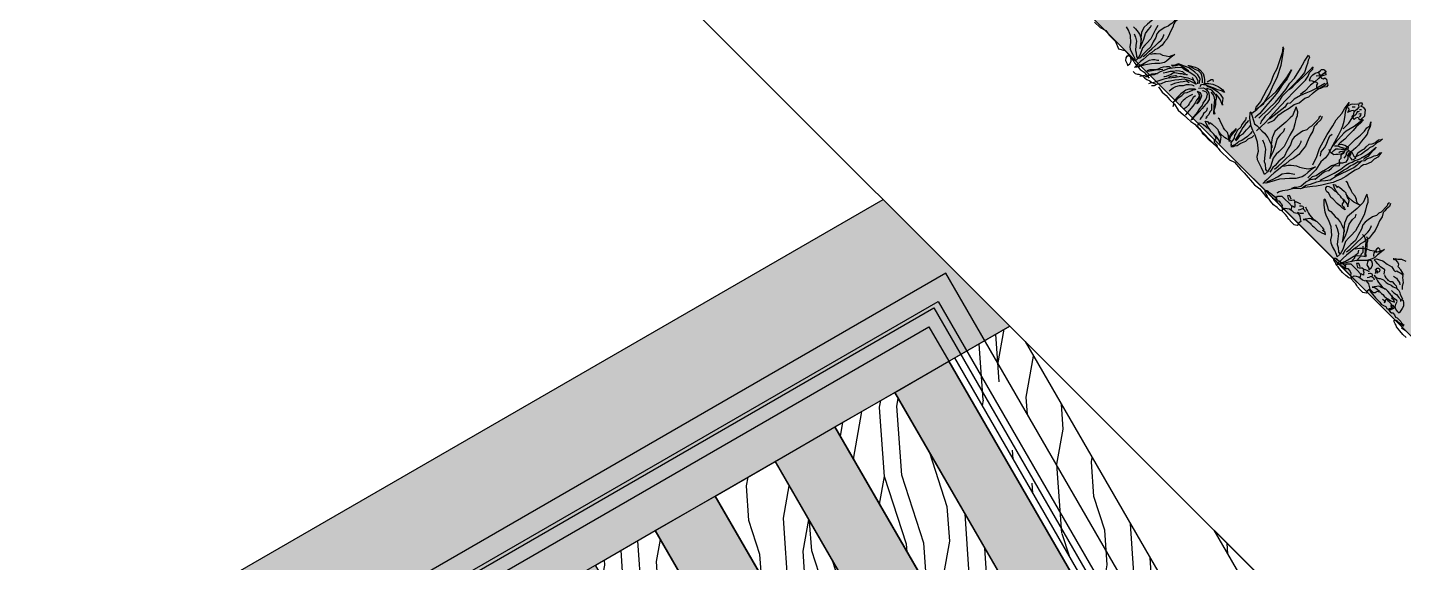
# Model space of a CAD drawing. Header units: metres. Extents: x 97 to 197, y 104 to 205.
# Drawn here: x 145.901 to 147.891, y 145.579 to 146.353 of the extents above; entities that cross this region are included whole.
import ezdxf

# ---------------------------------------------------------------- set-up
doc = ezdxf.new("R2010")
doc.units = ezdxf.units.M
doc.linetypes.add('ACAD_ISO10W100', pattern=[18, 12, -3, 0, -3])
doc.linetypes.add('Projeção', pattern=[3.96875, 2.38125, -1.5875])
doc.layers.add('00-AUX1', color=200, linetype='Continuous', plot=False)
doc.layers.add('00-AUX2', color=30, linetype='Continuous', plot=False)
for name, color, linetype in [('16-EIXOS', 253, 'ACAD_ISO10W100'), ('18-HATCH', 1, 'Continuous'), ('21-FAC_3º', 3, 'Continuous'), ('22-FAC_4º', 2, 'Continuous'), ('6-VEGETAÇÃO', 104, 'Continuous'), ('9-PROJ_INF', 8, 'Projeção')]:
    doc.layers.add(name, color=color, linetype=linetype)

# ---------------------------------------------------------------- blocks, each defined once
blk = doc.blocks.new('A$C20B154FB')
at = {"layer": '6-VEGETAÇÃO', "color": 72}
for points in [[(3566, 954), (3557, 980), (3557, 1002), (3559, 1023), (3571, 1049), (3573, 1070), (3573, 1082), (3585, 1094), (3595, 1097), (3614, 1087), (3628, 1075), (3619, 1059), (3611, 1044), (3588, 1042), (3576, 1054)], [(3607, 1101), (3607, 1072), (3607, 1042), (3607, 1015), (3607, 975), (3600, 932), (3604, 866), (3602, 844), (3600, 823)], [(3972, 1096), (3956, 1076), (3940, 1065), (3933, 1054), (3927, 1031), (3927, 1011), (3940, 1022), (3956, 1011), (3958, 998)], [(3960, 993), (3974, 1027), (3981, 1038), (3990, 1034), (4008, 1011), (4008, 993), (4030, 989), (4037, 991), (4039, 1009), (4046, 1027), (4066, 1018), (4075, 1027), (4075, 1072), (4046, 1108), (4023, 1110), (4003, 1103), (3996, 1112), (4001, 1123), (3990, 1126), (3976, 1114), (3972, 1105), (3981, 1094), (3992, 1085), (3996, 1061), (3994, 1045), (3994, 1034)], [(3236, 982), (3260, 949), (3281, 913), (3298, 875), (3322, 830), (3338, 780), (3369, 714), (3386, 654), (3419, 557), (3424, 524), (3426, 500), (3438, 481), (3447, 562), (3424, 650), (3400, 707), (3369, 792), (3326, 875), (3279, 939), (3246, 982), (3231, 985)], [(3504, 457), (3504, 560), (3504, 638), (3490, 768), (3476, 825), (3474, 880), (3452, 968), (3431, 1030), (3419, 1087), (3438, 1080), (3447, 1056), (3462, 1034), (3471, 1015), (3495, 968), (3502, 913), (3507, 837), (3507, 792), (3507, 742), (3507, 707), (3514, 681), (3523, 659), (3526, 593), (3528, 541), (3528, 500), (3531, 476), (3535, 453), (3540, 441), (3545, 429)], [(3564, 372), (3564, 470), (3559, 560), (3554, 650), (3550, 712), (3547, 807), (3545, 930), (3538, 968), (3523, 997), (3523, 1035), (3514, 1047), (3512, 1035), (3512, 978), (3514, 935), (3512, 890), (3512, 847), (3512, 807), (3509, 783)], [(3581, 1016), (3597, 1037), (3623, 1032), (3635, 1040), (3640, 1054), (3654, 1056), (3668, 1047), (3697, 1030), (3699, 1013), (3683, 992), (3676, 971), (3664, 956), (3647, 956), (3638, 968), (3633, 983), (3621, 983), (3611, 975), (3590, 964), (3569, 949)], [(3671, 1023), (3654, 951), (3638, 901), (3623, 861), (3604, 818), (3592, 761), (3592, 716), (3578, 697), (3585, 664), (3578, 605), (3573, 557), (3569, 510)], [(3581, 479), (3600, 531), (3597, 588), (3602, 633), (3614, 683), (3621, 733), (3640, 771), (3645, 828), (3659, 859), (3659, 904), (3664, 942), (3671, 977), (3683, 1023), (3680, 1037)], [(4068, 505), (4043, 574), (4010, 633), (3976, 754), (3956, 833), (3942, 886), (3936, 954), (3924, 994), (3913, 1055), (3929, 1013), (3947, 981), (3963, 961), (3992, 921), (4012, 887), (4023, 862), (4041, 811), (4066, 728), (4079, 690), (4091, 654), (4097, 615), (4095, 566), (4113, 494), (4113, 456), (4113, 431), (4115, 404)], [(3956, 1049), (3972, 1067)], [(4030, 876), (4030, 941), (4019, 992), (4017, 1035), (4008, 1060)], [(4010, 1076), (4023, 1087)], [(4012, 1052), (4021, 1067)], [(4032, 1049), (4041, 1061), (4050, 1049), (4052, 1031)], [(4088, 1042), (4077, 952), (4061, 880), (4057, 856), (4064, 793), (4064, 770), (4068, 734), (4070, 712)], [(4091, 1042), (4095, 1006), (4091, 961), (4095, 923), (4097, 871), (4097, 829), (4095, 782), (4093, 759), (4106, 779), (4133, 795), (4162, 802), (4176, 788), (4189, 790), (4210, 797), (4234, 790), (4246, 786), (4255, 788), (4266, 782), (4261, 757), (4243, 757), (4232, 757), (4221, 764), (4219, 777), (4207, 795), (4214, 757), (4219, 746), (4228, 737), (4234, 707), (4223, 683), (4212, 672), (4198, 674), (4187, 685), (4187, 703), (4178, 712), (4169, 719), (4169, 732), (4169, 746), (4169, 752), (4162, 725), (4149, 705), (4136, 692), (4127, 678), (4095, 672), (4070, 683)], [(4176, 740), (4158, 787), (4158, 823), (4158, 890), (4162, 939), (4162, 984), (4156, 1016), (4160, 1045), (4144, 1072), (4169, 1040), (4178, 1009), (4194, 984), (4198, 953), (4203, 912), (4207, 874), (4210, 843), (4205, 796), (4203, 773), (4203, 764), (4205, 753), (4210, 749)], [(4261, 797), (4248, 826), (4255, 869), (4261, 887), (4261, 907), (4261, 939), (4275, 959), (4286, 979), (4288, 1015), (4302, 1035), (4304, 1044), (4304, 1019), (4295, 990), (4295, 952), (4284, 921), (4284, 903), (4279, 871), (4275, 840), (4263, 806), (4261, 786)], [(3438, 443), (3443, 493), (3443, 562), (3447, 659), (3447, 702), (3426, 840), (3409, 909), (3436, 833), (3443, 776), (3459, 711), (3466, 662), (3471, 614), (3474, 557), (3483, 486), (3481, 446), (3481, 434)], [(4304, 779), (4315, 804), (4329, 824), (4333, 849), (4347, 874), (4356, 903), (4369, 927), (4369, 952), (4376, 963), (4378, 936), (4385, 923), (4376, 885), (4376, 851), (4358, 808), (4349, 793), (4342, 768), (4342, 746), (4333, 716), (4324, 672), (4317, 627), (4304, 580), (4290, 553), (4279, 523), (4261, 490), (4232, 443), (4210, 409), (4189, 384), (4151, 333), (4136, 301), (4100, 270), (4091, 254), (4073, 220), (4048, 187), (4037, 164), (4032, 149), (4030, 142)], [(4299, 826), (4308, 862), (4313, 887), (4315, 943), (4317, 961), (4320, 934), (4322, 887), (4324, 865), (4317, 833), (4317, 822)], [(3835, 821), (3832, 803), (3839, 788), (3839, 767), (3841, 734), (3841, 711), (3835, 691), (3835, 664), (3819, 631), (3812, 586), (3808, 552), (3810, 525), (3830, 489), (3844, 440), (3864, 386), (3859, 332), (3862, 287), (3862, 263), (3868, 240), (3871, 220)], [(3844, 824), (3857, 799), (3855, 761), (3855, 743), (3857, 723), (3875, 691), (3886, 651), (3900, 617), (3920, 566), (3924, 525), (3931, 482), (3924, 429), (3915, 395), (3913, 352), (3907, 328), (3904, 283), (3900, 240), (3898, 204), (3898, 164), (3898, 141), (3898, 119)], [(4061, 595), (4041, 624), (4037, 665), (4026, 698), (4012, 723), (3996, 761), (4001, 784)], [(4079, 734), (4097, 752), (4115, 759), (4138, 770), (4151, 782), (4162, 788), (4171, 788)], [(4102, 676), (4102, 703), (4104, 723), (4118, 737), (4136, 752), (4149, 766), (4165, 777), (4169, 784)], [(4317, 802), (4315, 750), (4311, 721), (4304, 701), (4299, 685), (4290, 656), (4279, 629), (4263, 577), (4250, 519), (4230, 488), (4207, 461), (4187, 431), (4165, 382), (4149, 353), (4142, 328), (4138, 317)], [(4140, 721), (4142, 734), (4153, 750), (4158, 759), (4165, 768)], [(4203, 721), (4201, 739), (4192, 755), (4187, 761), (4185, 773), (4185, 782)], [(4196, 461), (4221, 541), (4232, 580), (4248, 640), (4252, 690), (4259, 719), (4270, 743), (4275, 768), (4286, 788), (4293, 804), (4297, 813), (4297, 824)], [(4252, 568), (4263, 618), (4268, 649), (4275, 678), (4281, 712), (4288, 737), (4297, 766), (4297, 779), (4299, 786)], [(3649, 728), (3680, 711), (3702, 688), (3714, 659), (3735, 628), (3756, 593), (3773, 538), (3804, 443), (3806, 384), (3806, 355), (3811, 317), (3844, 253), (3856, 208), (3856, 175), (3837, 184), (3801, 196), (3761, 208), (3735, 218), (3711, 237), (3690, 270), (3633, 317), (3581, 341), (3540, 353), (3507, 367), (3457, 403), (3424, 438), (3424, 446), (3488, 412), (3512, 400), (3538, 405), (3592, 403), (3621, 405), (3664, 400), (3687, 393), (3733, 377), (3744, 365)], [(3646, 732), (3676, 659), (3676, 635), (3676, 586), (3671, 524), (3668, 474), (3690, 422), (3723, 381), (3754, 348), (3794, 294), (3775, 351), (3756, 391), (3725, 443), (3716, 491), (3716, 526), (3706, 548)], [(4084, 256), (4093, 277), (4106, 290), (4122, 319), (4127, 371), (4138, 409), (4156, 438), (4162, 440), (4165, 479), (4165, 508), (4171, 539), (4189, 564), (4189, 593), (4189, 620), (4219, 654), (4207, 669), (4203, 665), (4189, 631), (4176, 606), (4171, 573), (4158, 526), (4153, 499), (4149, 463), (4133, 434), (4133, 411), (4131, 398)], [(4708, 732), (4705, 716), (4712, 701), (4712, 682), (4714, 651), (4714, 631), (4708, 612), (4708, 587), (4693, 556), (4687, 515), (4683, 484), (4685, 459), (4703, 426), (4716, 380), (4734, 330), (4730, 281), (4732, 239), (4732, 216), (4739, 196), (4741, 177)], [(4716, 734), (4728, 711), (4726, 676), (4726, 660), (4728, 641), (4745, 612), (4755, 575), (4768, 544), (4786, 496), (4790, 459), (4797, 419), (4790, 370), (4782, 339), (4780, 299), (4774, 276), (4772, 235), (4768, 196), (4766, 162), (4766, 125), (4766, 104), (4766, 84)], [(2480, 570), (2478, 556), (2483, 544), (2483, 528), (2485, 502), (2485, 485), (2480, 469), (2480, 449), (2468, 423), (2463, 388), (2459, 362), (2461, 342), (2476, 314), (2487, 276), (2502, 235), (2499, 193), (2501, 159), (2501, 140), (2506, 122), (2507, 107)], [(2487, 571), (2497, 552), (2495, 523), (2495, 509), (2497, 494), (2511, 469), (2520, 438), (2530, 413), (2545, 373), (2549, 342), (2554, 309), (2549, 267), (2542, 242), (2540, 209), (2535, 190), (2533, 155), (2530, 122), (2528, 95), (2528, 64), (2528, 47), (2528, 29)], [(3880, 263), (3884, 301), (3884, 343), (3884, 381), (3886, 435), (3886, 476), (3886, 512), (3884, 532), (3871, 566), (3866, 572)], [(4559, 550), (4539, 544), (4523, 539), (4507, 533), (4491, 530), (4447, 528), (4431, 531), (4418, 532), (4449, 519), (4461, 517), (4470, 511), (4479, 500), (4491, 482), (4500, 470), (4483, 483), (4461, 486), (4437, 490), (4432, 485), (4414, 486), (4399, 488), (4381, 488), (4358, 490), (4341, 494), (4321, 500), (4303, 508), (4292, 512), (4306, 522), (4331, 518), (4329, 528), (4327, 530), (4346, 533), (4391, 537), (4410, 537), (4417, 531), (4424, 531)], [(4537, 646), (4565, 631), (4585, 609), (4596, 583), (4615, 554), (4635, 521), (4651, 471), (4679, 383), (4681, 328), (4681, 302), (4686, 267), (4716, 208), (4727, 166), (4727, 135), (4710, 144), (4677, 155), (4640, 166), (4615, 175), (4594, 192), (4574, 223), (4521, 267), (4473, 289), (4436, 300), (4405, 313), (4359, 346), (4328, 379), (4328, 385), (4387, 355), (4409, 344), (4433, 348), (4484, 346), (4510, 348), (4550, 344), (4572, 337), (4613, 322), (4624, 311)], [(4551, 547), (4529, 547), (4512, 555), (4505, 562), (4480, 573), (4449, 573), (4431, 579), (4407, 587), (4387, 592), (4373, 597), (4360, 603), (4346, 601)], [(4533, 649), (4561, 583), (4561, 561), (4561, 515), (4556, 458), (4554, 412), (4574, 363), (4605, 326), (4633, 295), (4670, 245), (4653, 298), (4635, 335), (4607, 383), (4598, 427), (4598, 460), (4589, 479)], [(2420, 394), (2432, 352), (2456, 279), (2458, 233), (2458, 211), (2462, 182), (2487, 133), (2496, 98), (2496, 72), (2482, 80), (2454, 89), (2423, 98), (2403, 105), (2385, 120), (2368, 145), (2325, 182), (2284, 200), (2253, 209)], [(2293, 248), (2315, 249), (2348, 246), (2367, 240), (2401, 228), (2410, 218)], [(2335, 501), (2357, 445), (2357, 427), (2357, 388), (2354, 341), (2352, 302), (2368, 262), (2394, 231), (2418, 206), (2449, 164), (2434, 207), (2420, 238), (2396, 279), (2389, 315), (2389, 343), (2381, 359)], [(3913, 332), (3933, 364), (3949, 379), (3983, 406), (4008, 415), (4039, 438), (4066, 456), (4079, 480), (4093, 509), (4086, 462), (4084, 435), (4082, 402), (4077, 377), (4052, 334), (4017, 296), (3992, 269), (3967, 236), (3949, 204), (3927, 162), (3913, 137), (3900, 126)], [(4433, 484), (4450, 474), (4451, 456), (4462, 446), (4476, 446), (4491, 445), (4502, 440), (4478, 434), (4459, 433), (4422, 429), (4372, 431), (4352, 426), (4333, 434), (4314, 438), (4299, 436), (4281, 441), (4271, 452), (4269, 469), (4280, 475), (4301, 484), (4322, 484), (4336, 484), (4355, 491), (4367, 489)], [(4749, 216), (4753, 252), (4753, 291), (4753, 326), (4755, 376), (4755, 413), (4755, 446), (4753, 465), (4741, 496), (4737, 502)], [(4780, 281), (4799, 310), (4813, 324), (4844, 349), (4867, 357), (4896, 378), (4921, 394), (4933, 417), (4946, 444), (4940, 401), (4938, 376), (4936, 345), (4931, 322), (4909, 283), (4875, 247), (4853, 223), (4830, 191), (4813, 162), (4793, 123), (4780, 100), (4768, 90)], [(56, 339), (74, 333), (89, 320), (97, 305), (117, 283), (131, 264), (146, 240), (166, 229), (162, 221), (120, 268), (87, 306), (64, 320), (44, 328), (27, 328), (23, 328)], [(226, 309), (221, 334), (203, 346), (186, 345), (184, 331), (185, 314), (204, 310), (188, 302), (188, 292), (201, 277), (209, 274), (213, 273)], [(368, 231), (347, 260), (305, 252), (273, 254), (249, 255), (234, 255), (232, 262), (238, 272), (259, 285), (284, 298), (326, 305), (367, 317), (399, 310), (412, 310), (420, 323), (430, 325), (447, 331), (468, 335), (479, 329), (489, 319), (522, 294), (535, 268), (547, 256), (556, 250)], [(460, 346), (435, 351), (403, 352), (392, 371), (370, 377), (355, 377), (342, 371), (334, 371), (329, 368), (340, 382), (357, 393), (378, 414), (413, 428)], [(477, 343), (458, 344), (447, 348)], [(2514, 140), (2518, 169), (2518, 202), (2518, 231), (2520, 273), (2520, 304), (2520, 331), (2518, 347), (2507, 373), (2504, 378)], [(2540, 193), (2556, 217), (2568, 230), (2594, 250), (2613, 257), (2637, 274), (2658, 288), (2668, 307), (2678, 330), (2673, 293), (2672, 273), (2670, 247), (2666, 228), (2647, 195), (2620, 166), (2601, 145), (2582, 119), (2568, 95), (2551, 62), (2540, 43), (2530, 34)], [(2978, 306), (2958, 336), (2944, 343), (2921, 348), (2889, 346), (2872, 342), (2853, 340), (2834, 338), (2797, 321), (2752, 299), (2735, 265), (2721, 252), (2729, 252), (2735, 261), (2747, 276), (2759, 298), (2774, 304), (2808, 313), (2829, 316), (2844, 320), (2848, 321)], [(2992, 329), (2972, 350), (2946, 368), (2931, 374), (2902, 373), (2875, 362), (2833, 351), (2818, 346), (2814, 347)], [(2818, 350), (2861, 376), (2886, 385), (2906, 387), (2943, 385), (2969, 372), (2987, 358), (3002, 344), (3002, 335), (3003, 335), (3022, 354), (3030, 363), (3056, 381), (3075, 391), (3098, 400), (3117, 403), (3143, 408), (3169, 403), (3142, 396), (3115, 378), (3091, 369), (3051, 350), (3038, 344), (3037, 342), (3062, 350), (3079, 358), (3127, 369), (3153, 369), (3190, 361), (3204, 344), (3215, 332), (3229, 320), (3203, 332), (3179, 340), (3150, 344), (3134, 346), (3124, 339), (3109, 343), (3085, 342), (3072, 338), (3056, 328), (3048, 324), (3048, 319), (3071, 313), (3086, 308), (3104, 295), (3123, 276), (3131, 244), (3132, 227), (3136, 188), (3138, 151), (3139, 118), (3139, 89), (3143, 68), (3143, 60), (3132, 139), (3123, 174), (3120, 201), (3113, 222), (3105, 259), (3098, 276), (3085, 297), (3068, 302), (3041, 291), (3036, 286)], [(2999, 297), (2995, 317), (3007, 328), (3023, 338), (3041, 339), (3049, 344)], [(3012, 361), (3021, 398), (3031, 407), (3043, 400)], [(3126, 339), (3143, 333), (3158, 320), (3166, 305), (3187, 283), (3200, 264), (3215, 240), (3236, 229), (3232, 221), (3190, 268), (3157, 306), (3134, 320), (3113, 328), (3097, 328), (3093, 328)], [(3429, 387), (3439, 370), (3441, 353), (3445, 324), (3455, 304), (3455, 267), (3464, 241), (3469, 222), (3482, 205), (3485, 186), (3488, 162), (3501, 151), (3502, 144)], [(3461, 384), (3462, 361), (3462, 358), (3465, 330), (3468, 312), (3475, 287), (3482, 264), (3487, 248), (3494, 224), (3497, 205), (3505, 199), (3505, 221), (3500, 255), (3505, 280), (3504, 301), (3501, 321), (3501, 340), (3501, 354), (3501, 364), (3501, 368)], [(3543, 344), (3545, 320), (3545, 291), (3540, 257), (3537, 235), (3527, 212), (3527, 197), (3524, 174), (3520, 164), (3512, 146), (3510, 139), (3525, 155), (3530, 166), (3540, 181), (3544, 209), (3553, 229), (3563, 255), (3563, 281), (3575, 314), (3575, 331)], [(3647, 358), (3680, 343), (3718, 322), (3747, 286), (3780, 248), (3801, 237), (3832, 210), (3851, 208)], [(3911, 150), (3931, 200), (3940, 238), (3951, 281), (3969, 310), (3987, 325), (4010, 341), (4021, 350)], [(91, 267), (127, 231), (127, 212), (136, 192), (136, 162), (147, 159), (140, 150)], [(209, 230), (202, 218), (207, 203), (220, 186), (248, 178), (258, 170), (260, 192), (254, 215), (242, 226), (227, 234), (221, 233), (204, 229), (205, 213)], [(297, 210), (295, 225), (301, 234), (311, 236), (323, 229), (325, 217), (325, 213), (320, 209), (312, 204), (298, 206), (293, 209), (299, 217), (296, 217)], [(324, 170), (347, 170), (363, 179), (370, 186), (396, 197), (426, 197), (444, 202), (468, 211), (489, 215), (503, 220), (515, 226), (529, 225)], [(373, 232), (384, 225), (397, 222), (411, 222), (422, 222), (443, 227), (454, 237), (479, 236), (499, 236), (520, 225), (543, 226), (560, 220), (571, 212), (599, 204), (610, 198), (610, 190), (623, 194), (638, 183), (656, 165), (662, 145), (667, 127), (671, 109), (671, 102), (659, 102), (632, 105), (617, 113), (602, 133), (595, 155), (588, 160), (566, 155), (543, 154), (528, 160)], [(430, 275), (458, 280), (483, 276), (500, 273), (515, 264)], [(2697, 177), (2682, 159), (2661, 133), (2646, 112), (2627, 84), (2623, 83), (2618, 82), (2619, 91), (2627, 105), (2652, 133), (2668, 158), (2676, 180), (2686, 196), (2701, 216), (2716, 231), (2737, 237)], [(2970, 298), (2959, 314), (2929, 325), (2910, 325), (2859, 314), (2823, 302), (2795, 298), (2769, 274), (2742, 242), (2720, 210), (2708, 180), (2695, 151), (2688, 125), (2680, 101), (2657, 68), (2652, 48), (2644, 40), (2639, 31), (2638, 26)], [(2724, 26), (2742, 44), (2748, 64), (2769, 94), (2782, 128), (2804, 161), (2822, 191), (2842, 216), (2868, 248), (2889, 260), (2905, 267), (2938, 278), (2958, 286), (2965, 287), (2947, 293), (2927, 293), (2913, 287), (2887, 275), (2860, 257), (2836, 242), (2811, 206), (2793, 184), (2777, 161), (2757, 132), (2732, 80), (2718, 48), (2703, 31), (2699, 19)], [(2717, 161), (2733, 187), (2748, 212), (2767, 230), (2778, 250), (2796, 265), (2816, 280), (2852, 283), (2861, 290)], [(2849, 274), (2829, 265), (2815, 250), (2793, 237), (2781, 229), (2776, 221), (2772, 199), (2763, 178), (2754, 159), (2748, 146), (2743, 144)], [(2778, 165), (2773, 177), (2778, 187), (2791, 204), (2800, 218), (2807, 221), (2811, 227)], [(2919, 255), (2895, 249), (2880, 227), (2865, 206), (2841, 169), (2833, 143), (2829, 135)], [(2852, 97), (2859, 135), (2865, 159), (2880, 185), (2902, 208), (2912, 231), (2927, 245), (2944, 260), (2958, 264), (2963, 264)], [(2902, 302), (2920, 298), (2929, 291), (2932, 290)], [(2987, 253), (2966, 231), (2951, 218), (2942, 195), (2939, 169), (2935, 147), (2935, 128), (2934, 105), (2938, 76), (2942, 56), (2955, 45), (2965, 29)], [(2949, 75), (2942, 109), (2950, 144), (2950, 172), (2962, 191), (2970, 214), (2976, 227), (2978, 240), (2989, 253), (2992, 259)], [(3000, 279), (3025, 306), (3038, 313), (3056, 314), (3059, 314)], [(3015, 255), (3034, 264), (3048, 259), (3060, 252), (3074, 225), (3081, 204), (3081, 185), (3078, 185), (3075, 214), (3053, 242), (3032, 256), (3021, 253), (3011, 253), (3029, 252), (3047, 240), (3055, 225), (3057, 200), (3066, 178), (3071, 147), (3077, 102), (3077, 82), (3079, 57), (3082, 53)], [(3027, 219), (3025, 197), (3029, 176), (3032, 158), (3037, 138), (3041, 124), (3041, 102), (3040, 83), (3030, 79)], [(3161, 267), (3196, 231), (3196, 212), (3206, 192), (3206, 162), (3217, 159), (3210, 150)], [(3484, 170), (3462, 170), (3445, 179), (3438, 186), (3413, 197), (3382, 197), (3364, 202), (3340, 211), (3320, 215), (3306, 220), (3293, 226), (3279, 225)], [(3439, 262), (3441, 241), (3437, 217), (3438, 205), (3444, 189), (3449, 179), (3459, 169), (3467, 161), (3475, 161), (3464, 172), (3458, 184), (3451, 201), (3449, 217), (3447, 239), (3444, 262), (3438, 268), (3437, 261)], [(4227, 201), (4238, 215), (4249, 220), (4260, 216), (4266, 202)], [(4267, 230), (4287, 223), (4303, 219), (4320, 213), (4335, 210), (4379, 207), (4396, 211), (4408, 212), (4378, 199), (4365, 196), (4356, 191), (4348, 179), (4335, 162), (4326, 149), (4343, 163), (4365, 166), (4389, 169), (4395, 165), (4412, 166), (4427, 167), (4445, 167), (4468, 169), (4485, 174), (4505, 179), (4523, 187), (4534, 192), (4520, 202), (4495, 197), (4497, 207), (4500, 210), (4481, 213), (4435, 216), (4416, 216), (4409, 211), (4402, 211)], [(4534, 304), (4565, 291), (4600, 271), (4626, 238), (4657, 203), (4677, 192), (4705, 168), (4723, 166)], [(4778, 113), (4797, 158), (4805, 194), (4815, 233), (4832, 260), (4848, 274), (4869, 289), (4880, 297)], [(90, 218), (103, 197), (103, 180), (103, 167), (112, 152), (113, 131), (116, 116), (117, 113)], [(193, 137), (166, 147), (161, 143), (153, 134), (173, 122), (184, 118), (194, 126), (201, 134), (210, 144), (230, 144), (237, 150), (248, 156), (270, 161)], [(231, 143), (231, 135), (245, 126), (252, 118), (258, 109), (239, 105), (238, 100), (239, 95)], [(276, 144), (287, 159), (298, 163), (309, 160), (315, 145)], [(293, 118), (302, 131), (306, 143), (309, 151), (330, 151), (336, 148), (344, 145)], [(301, 96), (320, 107), (330, 118), (340, 128), (341, 132)], [(308, 190), (324, 204), (312, 214), (307, 206), (306, 197), (315, 186)], [(316, 173), (336, 167), (352, 162), (369, 157), (384, 153), (428, 151), (445, 154), (457, 156), (427, 142), (415, 140), (406, 134), (397, 123), (384, 105), (375, 93), (392, 106), (415, 110), (438, 113), (444, 109), (462, 110), (476, 111), (494, 111), (518, 113), (534, 118), (555, 123), (572, 131), (584, 135), (569, 145), (544, 141), (547, 151), (549, 153), (530, 157), (484, 160), (465, 160), (458, 154), (452, 154)], [(443, 107), (426, 97), (425, 79), (414, 69), (399, 69), (384, 68), (373, 63), (398, 57), (417, 56), (454, 53), (503, 54), (523, 49), (542, 57), (561, 62), (577, 59), (595, 64), (605, 75), (606, 92), (596, 99), (575, 107), (553, 107), (540, 107), (521, 114), (509, 112)], [(500, 84), (520, 89), (529, 77), (531, 85), (520, 102), (522, 112)], [(501, 184), (528, 184), (552, 191), (582, 187), (593, 187), (603, 184), (612, 174)], [(602, 87), (586, 99), (591, 113), (609, 106), (615, 99), (613, 88), (604, 83), (594, 72), (591, 68), (598, 59), (614, 58), (628, 60), (636, 68), (657, 67), (674, 60), (688, 64), (707, 66), (728, 66), (740, 63), (753, 62), (767, 64)], [(2336, 213), (2361, 202), (2390, 186), (2412, 158), (2438, 129), (2454, 120), (2478, 100), (2493, 98)], [(2539, 53), (2554, 91), (2561, 121), (2570, 154), (2583, 176), (2597, 188), (2615, 200), (2623, 207)], [(2607, 12), (2622, 33), (2637, 55), (2656, 72), (2661, 93), (2678, 112), (2682, 118), (2691, 127)], [(3003, 211), (2996, 187), (2987, 154), (2987, 140), (2987, 123), (2987, 105), (2992, 86), (3002, 76), (3014, 80)], [(3160, 218), (3173, 197), (3173, 180), (3173, 167), (3181, 152), (3183, 131), (3185, 116), (3187, 113)], [(3366, 107), (3383, 97), (3384, 79), (3395, 69), (3409, 69), (3424, 68), (3435, 63), (3411, 57), (3392, 56), (3355, 53), (3305, 54), (3285, 49), (3266, 57), (3247, 62), (3232, 59), (3214, 64), (3204, 75), (3202, 92), (3212, 99), (3234, 107), (3255, 107), (3268, 107), (3287, 114), (3300, 112)], [(3492, 173), (3472, 167), (3456, 162), (3440, 157), (3424, 153), (3380, 151), (3364, 154), (3351, 156), (3381, 142), (3394, 140), (3403, 134), (3412, 123), (3424, 105), (3433, 93), (3416, 106), (3394, 110), (3370, 113), (3365, 109), (3347, 110), (3332, 111), (3314, 111), (3291, 113), (3274, 118), (3254, 123), (3236, 131), (3225, 135), (3239, 145), (3264, 141), (3262, 151), (3259, 153), (3279, 157), (3324, 160), (3343, 160), (3350, 154), (3357, 154)], [(3967, 101), (4007, 110), (4037, 111), (4069, 108), (4062, 99), (4035, 92), (4071, 99), (4076, 104), (4086, 112), (4102, 111), (4116, 111), (4129, 105), (4140, 92), (4148, 88), (4155, 80), (4158, 73), (4144, 67), (4114, 65), (4079, 61), (4042, 63), (4022, 67), (4001, 69), (3990, 76), (3977, 76), (3959, 82), (3951, 92), (3960, 101), (3971, 104), (3975, 104)], [(4056, 112), (4052, 130), (4062, 144), (4076, 156), (4094, 157), (4113, 157), (4151, 157), (4182, 157), (4193, 149), (4199, 138), (4201, 130)], [(4144, 193), (4117, 203), (4111, 200), (4104, 191), (4124, 178), (4135, 174), (4145, 183), (4152, 191), (4161, 201), (4181, 201), (4188, 206), (4199, 212), (4221, 218)], [(4156, 88), (4163, 108), (4175, 118), (4190, 129), (4211, 133), (4233, 134), (4245, 141), (4257, 150), (4273, 149), (4288, 146), (4306, 135), (4324, 125), (4322, 111), (4321, 100), (4320, 95), (4328, 97), (4328, 92), (4329, 82), (4316, 74), (4306, 67), (4276, 66), (4244, 67), (4231, 70), (4219, 74), (4199, 74), (4167, 74), (4160, 80), (4152, 86), (4160, 95)], [(4182, 200), (4182, 192), (4195, 183), (4203, 174), (4209, 165), (4190, 162), (4189, 156), (4190, 152)], [(4243, 174), (4252, 187), (4257, 200), (4260, 207), (4280, 207), (4287, 204), (4295, 202)], [(4251, 153), (4270, 164), (4280, 174), (4290, 184), (4292, 188)], [(16, 45), (56, 53), (86, 55), (118, 52), (112, 42), (84, 35), (120, 42), (125, 48), (135, 56), (151, 55), (165, 55), (178, 49), (189, 35), (197, 31), (204, 23), (207, 16), (193, 11), (163, 8), (128, 4), (91, 7), (71, 11), (50, 12), (39, 19), (26, 19), (8, 26), (0, 35), (10, 45), (20, 48), (25, 48)], [(105, 56), (101, 74), (112, 87), (125, 99), (143, 101), (162, 101), (200, 101), (231, 101), (242, 93), (248, 82), (251, 74)], [(206, 31), (212, 52), (225, 61), (240, 72), (260, 76), (282, 78), (294, 84), (306, 94), (323, 93), (338, 90), (355, 79), (373, 68), (372, 55), (370, 44), (369, 38), (377, 41), (377, 35), (379, 26), (365, 18), (355, 11), (325, 10), (293, 11), (280, 14), (268, 18), (248, 18), (216, 18), (210, 23), (202, 30), (210, 38)], [(702, 45), (741, 53), (771, 55)], [(797, 42), (770, 35), (805, 42)], [(849, 8), (814, 4), (777, 7), (756, 11), (736, 12), (725, 19), (711, 19), (694, 26), (686, 35), (695, 45), (706, 48), (710, 48)], [(2050, 50), (2112, 54), (2161, 71), (2206, 63), (2276, 63), (2334, 42), (2379, 67), (2436, 67), (2490, 58), (2502, 54), (2572, 50), (2609, 58), (2671, 54)], [(2429, 60), (2423, 48), (2427, 32), (2441, 16), (2468, 8), (2479, 0), (2481, 22), (2474, 45), (2463, 56), (2447, 64), (2442, 63), (2425, 59), (2426, 42)], [(2545, 0), (2567, 0), (2584, 9), (2591, 15), (2616, 27), (2647, 27), (2665, 32), (2689, 41), (2709, 45), (2723, 50), (2736, 56), (2750, 54)], [(2773, 58), (2823, 50), (2864, 54), (2905, 50), (2958, 54), (3012, 42), (3069, 46), (3147, 50), (3184, 58), (3209, 58), (3250, 58), (3398, 58), (3451, 58), (3472, 54), (3578, 58), (3619, 75), (3693, 71), (3734, 71), (3858, 63), (3911, 71), (3989, 63), (4006, 67)]]:
    blk.add_lwpolyline(points, dxfattribs=at)

msp = doc.modelspace()

# ---------------------------------------------------------------- hatches: boundary and pattern name
at = {"layer": '18-HATCH', "true_color": 0xadddf7, "transparency": 33554508}
h = msp.add_hatch(color=141, dxfattribs=at)
h.dxf.hatch_style = 1
h.paths.add_polyline_path([(153.9481, 139.8597), (153.5895, 139.6527), (153.1031, 140.1391), (150.599, 138.6934), (151.8747, 133.9325), (151.516, 133.7254), (149.9997, 136.3518), (146.9686, 134.6018), (147.393, 133.8668), (147.3064, 133.8168), (148.927, 131.0098), (157.1745, 135.7715), (147.1645, 153.1094), (138.917, 148.3477), (140.6668, 145.3169), (140.7534, 145.3669), (140.9369, 145.0491), (145.5371, 147.705), (144.4391, 148.8031), (144.7977, 149.0102)])
at = {"layer": '18-HATCH', "transparency": 33554636}
h = msp.add_hatch(dxfattribs=at)
h.set_pattern_fill('LEGNO1', color=253, scale=0.5, angle=-270, pattern_type=2)
h.set_pattern_definition([(30, (99.98263, 121.40414), (-0.25, 0.4330127), [0.1, -0.15, 0.05, -0.2]), (30, (100.2795, 121.58997), (-0.25, 0.4330127), [0.1, -0.4]), (30, (100.2237, 121.5866), (-0.25, 0.4330127), [0.05, -0.45]), (30, (99.9793, 121.45995), (-0.25, 0.4330127), [0.025, -0.35, 0.025, -0.1]), (30, (100.11834, 121.5691), (-0.25, 0.4330127), [0.1, -0.15, 0.025, -0.225]), (30, (100.00383, 121.5174), (-0.25, 0.4330127), [0.075, -0.425]), (30, (100.10584, 121.59075), (-0.25, 0.4330127), [0.15, -0.35]), (30, (99.9697, 121.52657), (-0.25, 0.4330127), [0.1, -0.4]), (30, (100.13664, 121.6374), (-0.25, 0.4330127), [0.25, -0.25]), (30, (99.99423, 121.58405), (-0.25, 0.4330127), [0.05, -0.15, 0.1, -0.2]), (30, (100.2911, 121.76987), (-0.25, 0.4330127), [0.1, -0.4]), (30, (100.19824, 121.7307), (-0.25, 0.4330127), [0.05, -0.45]), (30, (100.1054, 121.6915), (-0.25, 0.4330127), [0.05, -0.45]), (30, (99.88263, 121.57735), (-0.25, 0.4330127), [0.1, -0.4]), (30, (100.0929, 121.71317), (-0.25, 0.4330127), [0.1, -0.4]), (30, (100.0804, 121.7348), (-0.25, 0.4330127), [0.1, -0.1, 0.1, -0.2]), (30, (99.9813, 121.7065), (-0.25, 0.4330127), [0.05, -0.25, 0.1, -0.1]), (30, (100.06164, 121.7673), (-0.25, 0.4330127), [0.15, -0.35]), (30, (100.04914, 121.78895), (-0.25, 0.4330127), [0.1, -0.4]), (30, (99.8697, 121.6998), (-0.25, 0.4330127), [0.15, -0.2, 0.05, -0.1]), (30, (99.8572, 121.72143), (-0.25, 0.4330127), [0.25, -0.25]), (30, (100.11074, 121.88225), (-0.25, 0.4330127), [0.05, -0.45]), (30, (99.9746, 121.8181), (-0.25, 0.4330127), [0.1, -0.4]), (30, (99.88173, 121.7789), (-0.25, 0.4330127), [0.05, -0.2, 0.05, -0.2]), (30, (99.8322, 121.76473), (-0.25, 0.4330127), [0.05, -0.15, 0.1, -0.2]), (30, (99.91254, 121.82555), (-0.25, 0.4330127), [0.05, -0.25, 0.05, -0.15]), (30, (99.9929, 121.8864), (-0.25, 0.4330127), [0.15, -0.35]), (30, (99.8072, 121.80803), (-0.25, 0.4330127), [0.1, -0.4]), (30, (100.01744, 121.94386), (-0.25, 0.4330127), [0.05, -0.45]), (30, (100.0978, 122.0047), (-0.25, 0.4330127), [0.05, -0.45]), (44.03624, (100.26699, 121.61162), (0.4330127, 0.25), [0.0515, -2.0100528]), (44.03624, (100.25404, 121.73405), (0.4330127, 0.25), [0.0515, -2.0100528]), (44.03624, (100.06074, 121.96886), (0.4330127, 0.25), [0.0515, -2.0100528]), (44.03624, (100.02459, 121.73148), (0.4330127, 0.25), [0.0515, -2.0100528]), (44.03624, (100.07369, 121.84643), (0.4330127, 0.25), [0.0515, -2.0100528]), (44.03624, (100.13574, 121.83895), (0.4330127, 0.25), [0.0515, -2.0100528]), (44.03624, (99.87548, 121.78973), (0.4330127, 0.25), [0.0515, -2.0100528]), (44.03624, (100.06119, 121.86808), (0.4330127, 0.25), [0.0515, -2.0100528]), (44.03624, (100.24154, 121.7557), (0.4330127, 0.25), [0.103, -1.9585528]), (44.03624, (100.17949, 121.76317), (0.4330127, 0.25), [0.103, -1.9585528]), (44.03624, (100.16699, 121.78482), (0.4330127, 0.25), [0.103, -1.9585528]), (195.96376, (100.11834, 121.5691), (-0.4330127, -0.25), [0.0515, -0.103, 0.0515, -1.8555528]), (195.96376, (99.99423, 121.58405), (-0.4330127, -0.25), [0.0515, -2.0100528]), (195.96376, (99.88173, 121.7789), (-0.4330127, -0.25), [0.103, -1.9585528]), (224.03624, (100.27949, 121.58997), (-0.4330127, -0.25), [0.0515, -2.0100528]), (15.96376, (100.36609, 121.63997), (0.4330127, 0.25), [0.0515, -2.0100528]), (15.96376, (100.14869, 121.71652), (0.4330127, 0.25), [0.0515, -2.0100528]), (15.96376, (100.19154, 121.8423), (0.4330127, 0.25), [0.0515, -2.0100528]), (15.96376, (99.99959, 121.77478), (0.4330127, 0.25), [0.0515, -2.0100528]), (15.96376, (99.92504, 121.8039), (0.4330127, 0.25), [0.0515, -2.0100528]), (15.96376, (99.95584, 121.85055), (0.4330127, 0.25), [0.0515, -2.0100528]), (15.96376, (99.99959, 121.77478), (0.4330127, 0.25), [0.0515, -2.0100528]), (15.96376, (100.09199, 121.91473), (0.4330127, 0.25), [0.206, -1.8555528]), (15.96376, (100.00093, 121.47245), (0.4330127, 0.25), [0.206, -1.8555528]), (15.96376, (100.02548, 121.52992), (0.4330127, 0.25), [0.206, -1.8555528]), (15.96376, (100.05629, 121.57657), (0.4330127, 0.25), [0.0515, -0.103, 0.103, -1.8040528]), (15.96376, (100.03754, 121.60905), (0.4330127, 0.25), [0.103, -0.103, 0.103, -1.7525528]), (15.96376, (99.96923, 121.62735), (0.4330127, 0.25), [0.206, -1.8555528]), (15.96376, (99.90718, 121.63482), (0.4330127, 0.25), [0.206, -1.8555528]), (15.96376, (99.89468, 121.65648), (0.4330127, 0.25), [0.206, -1.8555528]), (15.96376, (100.12279, 121.96138), (0.4330127, 0.25), [0.0515, -2.0100528]), (15.96377, (100.14109, 122.02968), (0.43301265, 0.25000008), [0.103, -1.9585528]), (15.96377, (99.89379, 121.85803), (0.43301265, 0.25000008), [0.103, -1.9585528]), (15.96376, (100.06923, 121.45414), (0.4330127, 0.25), [0.206, -1.8555528]), (15.96376, (100.15404, 121.90725), (0.4330127, 0.25), [0.1545, -1.9070528]), (15.96376, (100.21609, 121.89978), (0.4330127, 0.25), [0.309, -1.7525528])])
h.paths.add_polyline_path([(144.4522, 144.8121), (144.3272, 145.0286), (141.8158, 143.5786), (141.9408, 143.3621)])
h.paths.add_polyline_path([(143.7018, 146.1119), (143.5768, 146.3284), (141.0653, 144.8784), (141.1903, 144.6619), (141.2769, 144.7119)])
h.paths.add_polyline_path([(147.3215, 145.9207), (147.1385, 146.1037), (144.6921, 144.6912), (144.8171, 144.4747), (144.9037, 144.5247)])
h.paths.add_polyline_path([(148.4199, 144.8218), (148.3287, 144.9135), (148.2372, 145.005), (145.4425, 143.3914), (145.5675, 143.1749)])
at = {"layer": '18-HATCH', "transparency": 33554687}
h = msp.add_hatch(dxfattribs=at)
h.set_pattern_fill('LEGNO1', color=253, scale=0.5, angle=154, pattern_type=2)
h.set_pattern_definition([(94, (99.98263, 121.40414), (-0.498782, -0.0348782), [0.1, -0.15, 0.05, -0.2]), (94, (99.94575, 121.7524), (-0.498782, -0.0348782), [0.1, -0.4]), (94, (99.9243, 121.7008), (-0.498782, -0.0348782), [0.05, -0.45]), (94, (99.931, 121.4256), (-0.498782, -0.0348782), [0.025, -0.35, 0.025, -0.1]), (94, (99.89386, 121.5984), (-0.498782, -0.0348782), [0.1, -0.15, 0.025, -0.225]), (94, (99.8901, 121.47286), (-0.498782, -0.0348782), [0.075, -0.425]), (94, (99.8689, 121.5967), (-0.498782, -0.0348782), [0.15, -0.35]), (94, (99.8669, 121.44617), (-0.498782, -0.0348782), [0.1, -0.4]), (94, (99.8405, 121.6448), (-0.498782, -0.0348782), [0.25, -0.25]), (94, (99.826, 121.49344), (-0.498782, -0.0348782), [0.05, -0.15, 0.1, -0.2]), (94, (99.78914, 121.8417), (-0.498782, -0.0348782), [0.1, -0.4]), (94, (99.78364, 121.7411), (-0.498782, -0.0348782), [0.05, -0.45]), (94, (99.77815, 121.64046), (-0.498782, -0.0348782), [0.05, -0.45]), (94, (99.7831, 121.3902), (-0.498782, -0.0348782), [0.1, -0.4]), (94, (99.7532, 121.6387), (-0.498782, -0.0348782), [0.1, -0.4]), (94, (99.72827, 121.63697), (-0.498782, -0.0348782), [0.1, -0.1, 0.1, -0.2]), (94, (99.7103, 121.53547), (-0.498782, -0.0348782), [0.05, -0.25, 0.1, -0.1]), (94, (99.69086, 121.63435), (-0.498782, -0.0348782), [0.15, -0.35]), (94, (99.6659, 121.6326), (-0.498782, -0.0348782), [0.1, -0.4]), (94, (99.6674, 121.4322), (-0.498782, -0.0348782), [0.15, -0.2, 0.05, -0.1]), (94, (99.64247, 121.4305), (-0.498782, -0.0348782), [0.25, -0.25]), (94, (99.60907, 121.7289), (-0.498782, -0.0348782), [0.05, -0.45]), (94, (99.60706, 121.57837), (-0.498782, -0.0348782), [0.1, -0.4]), (94, (99.60157, 121.47774), (-0.498782, -0.0348782), [0.05, -0.2, 0.05, -0.2]), (94, (99.5926, 121.427), (-0.498782, -0.0348782), [0.05, -0.15, 0.1, -0.2]), (94, (99.57314, 121.5259), (-0.498782, -0.0348782), [0.05, -0.25, 0.05, -0.15]), (94, (99.5537, 121.62476), (-0.498782, -0.0348782), [0.15, -0.35]), (94, (99.5427, 121.4235), (-0.498782, -0.0348782), [0.1, -0.4]), (94, (99.5128, 121.672), (-0.498782, -0.0348782), [0.05, -0.45]), (94, (99.49336, 121.7709), (-0.498782, -0.0348782), [0.05, -0.45]), (108.03624, (99.92081, 121.75068), (-0.03487824, 0.49878203), [0.0515, -2.0100528]), (108.03624, (99.8051, 121.7927), (-0.03487824, 0.49878203), [0.0515, -2.0100528]), (108.03624, (99.50931, 121.7219), (-0.03487824, 0.49878203), [0.0515, -2.0100528]), (108.03624, (99.70682, 121.58535), (-0.03487824, 0.49878203), [0.0515, -2.0100528]), (108.03624, (99.62503, 121.67987), (-0.03487824, 0.49878203), [0.0515, -2.0100528]), (108.03624, (99.65895, 121.73236), (-0.03487824, 0.49878203), [0.0515, -2.0100528]), (108.03624, (99.5891, 121.47687), (-0.03487824, 0.49878203), [0.0515, -2.0100528]), (108.03624, (99.60009, 121.67813), (-0.03487824, 0.49878203), [0.0515, -2.0100528]), (108.03624, (99.78016, 121.79096), (-0.03487824, 0.49878203), [0.103, -1.9585528]), (108.03624, (99.74623, 121.73847), (-0.03487824, 0.49878203), [0.103, -1.9585528]), (108.03624, (99.7213, 121.73672), (-0.03487824, 0.49878203), [0.103, -1.9585528]), (259.96376, (99.89386, 121.59842), (0.03487824, -0.49878203), [0.0515, -0.103, 0.0515, -1.8555528]), (259.96376, (99.82602, 121.49344), (0.03487824, -0.49878203), [0.0515, -2.0100528]), (259.96376, (99.60157, 121.47774), (0.03487824, -0.49878203), [0.103, -1.9585528]), (288.03624, (99.94575, 121.75242), (0.03487824, -0.49878203), [0.0515, -2.0100528]), (79.96376, (99.93877, 121.85218), (-0.03487824, 0.49878203), [0.0515, -2.0100528]), (79.96376, (99.77466, 121.69033), (-0.03487824, 0.49878203), [0.0515, -2.0100528]), (79.96376, (99.6804, 121.78399), (-0.03487824, 0.49878203), [0.0515, -2.0100528]), (79.96376, (99.65694, 121.58186), (-0.03487824, 0.49878203), [0.0515, -2.0100528]), (79.96376, (99.59808, 121.52762), (-0.03487824, 0.49878203), [0.0515, -2.0100528]), (79.96376, (99.56965, 121.57575), (-0.03487824, 0.49878203), [0.0515, -2.0100528]), (79.96376, (99.65694, 121.58186), (-0.03487824, 0.49878203), [0.0515, -2.0100528]), (79.96376, (99.57166, 121.72626), (-0.03487824, 0.49878203), [0.206, -1.8555528]), (79.96376, (99.92927, 121.45053), (-0.03487824, 0.49878203), [0.206, -1.8555528]), (79.96376, (99.88837, 121.4978), (-0.03487824, 0.49878203), [0.206, -1.8555528]), (79.96376, (99.85994, 121.54593), (-0.03487824, 0.49878203), [0.0515, -0.103, 0.103, -1.8040528]), (79.96376, (99.82253, 121.54331), (-0.03487824, 0.49878203), [0.103, -0.103, 0.103, -1.7525528]), (79.96376, (99.77614, 121.48995), (-0.03487824, 0.49878203), [0.206, -1.8555528]), (79.96376, (99.74222, 121.43745), (-0.03487824, 0.49878203), [0.206, -1.8555528]), (79.96376, (99.71728, 121.43571), (-0.03487824, 0.49878203), [0.206, -1.8555528]), (79.96376, (99.54323, 121.7744), (-0.03487824, 0.49878203), [0.0515, -2.0100528]), (79.96377, (99.48987, 121.82079), (-0.03487833, 0.49878202), [0.103, -1.9585528]), (79.96377, (99.53573, 121.52326), (-0.03487833, 0.49878202), [0.103, -1.9585528]), (79.96376, (99.97566, 121.5039), (-0.03487825, 0.49878202), [0.206, -1.8555528]), (79.96376, (99.60558, 121.77875), (-0.03487825, 0.49878202), [0.1545, -1.9070528]), (79.96376, (99.6395, 121.83125), (-0.03487825, 0.49878202), [0.309, -1.7525528])])
h.paths.add_polyline_path([(148.1268, 144.9422), (147.8901, 145.352), (147.6169, 145.6252), (148.0402, 144.8922)])
h.paths.add_polyline_path([(148.2372, 145.005), (148.1633, 145.0788), (148.2134, 144.9922)])
h.paths.add_polyline_path([(145.5287, 143.4422), (144.9037, 144.5247), (144.8171, 144.4747), (145.4421, 143.3922)])
h.paths.add_polyline_path([(145.7019, 143.5422), (145.0769, 144.6247), (144.9903, 144.5747), (145.6153, 143.4922)])
h.paths.add_polyline_path([(145.8751, 143.6422), (145.2501, 144.7247), (145.1635, 144.6747), (145.7885, 143.5922)])
h.paths.add_polyline_path([(146.0483, 143.7422), (145.4233, 144.8247), (145.3367, 144.7747), (145.9617, 143.6922)])
h.paths.add_polyline_path([(146.2215, 143.8422), (145.5965, 144.9247), (145.5099, 144.8747), (146.1349, 143.7922)])
h.paths.add_polyline_path([(146.3947, 143.9422), (145.7697, 145.0247), (145.6831, 144.9747), (146.3081, 143.8922)])
h.paths.add_polyline_path([(146.5679, 144.0422), (145.9429, 145.1247), (145.8563, 145.0747), (146.4813, 143.9922)])
h.paths.add_polyline_path([(146.7411, 144.1422), (146.1161, 145.2247), (146.0295, 145.1747), (146.6545, 144.0922)])
h.paths.add_polyline_path([(146.9143, 144.2422), (146.2893, 145.3247), (146.2027, 145.2747), (146.8277, 144.1922)])
h.paths.add_polyline_path([(147.0875, 144.3422), (146.4625, 145.4247), (146.3759, 145.3747), (147.0009, 144.2922)])
h.paths.add_polyline_path([(147.2607, 144.4422), (146.6357, 145.5247), (146.5491, 145.4747), (147.1741, 144.3922)])
h.paths.add_polyline_path([(147.4339, 144.5422), (146.8089, 145.6247), (146.7223, 145.5747), (147.3473, 144.4922)])
h.paths.add_polyline_path([(147.6071, 144.6422), (146.9821, 145.7247), (146.8955, 145.6747), (147.5205, 144.5922)])
h.paths.add_polyline_path([(147.7803, 144.7422), (147.1553, 145.8247), (147.0687, 145.7747), (147.6937, 144.6922)])
h.paths.add_polyline_path([(147.9535, 144.8422), (147.3437, 145.8984), (147.3215, 145.9207), (147.2419, 145.8747), (147.8669, 144.7922)])
at = {"layer": '18-HATCH', "true_color": 0xc7c8ca, "transparency": 33554636}
h = msp.add_hatch(color=9, dxfattribs=at)
h.dxf.hatch_style = 1
h.paths.add_polyline_path([(147.6937, 144.6922), (147.495, 145.0365), (147.4084, 144.9865), (147.6071, 144.6422)])
h.paths.add_polyline_path([(147.8583, 144.7872), (147.6596, 145.1315), (147.5816, 145.0865), (147.7803, 144.7422)])
h.paths.add_polyline_path([(147.4221, 145.5428), (147.2333, 145.8698), (147.1553, 145.8247), (147.3441, 145.4978)])
h.paths.add_polyline_path([(147.6496, 145.1488), (147.4321, 145.5255), (147.3541, 145.4805), (147.5716, 145.1038)])
h.paths.add_polyline_path([(147.2575, 145.4478), (147.0687, 145.7747), (146.9821, 145.7247), (147.1709, 145.3978)])
h.paths.add_polyline_path([(147.485, 145.0538), (147.2675, 145.4305), (147.1809, 145.3805), (147.3984, 145.0038)])
h.paths.add_polyline_path([(146.8277, 144.1922), (146.629, 144.5365), (146.5424, 144.4865), (146.7411, 144.1422)])
h.paths.add_polyline_path([(147.0009, 144.2922), (146.8022, 144.6365), (146.7156, 144.5865), (146.9143, 144.2422)])
h.paths.add_polyline_path([(147.1454, 144.3756), (146.9466, 144.7199), (146.8888, 144.6865), (147.0875, 144.3422)])
h.paths.add_polyline_path([(146.9366, 144.7372), (146.7191, 145.1139), (146.6613, 145.0805), (146.8788, 144.7038)])
h.paths.add_polyline_path([(146.7091, 145.1312), (146.5204, 145.4581), (146.4625, 145.4247), (146.6513, 145.0978)])
h.paths.add_polyline_path([(146.7379, 145.1478), (146.5491, 145.4747), (146.5204, 145.4581), (146.7091, 145.1312)])
h.paths.add_polyline_path([(146.9654, 144.7538), (146.7479, 145.1305), (146.7191, 145.1139), (146.9366, 144.7372)])
h.paths.add_polyline_path([(147.1741, 144.3922), (146.9754, 144.7365), (146.9466, 144.7199), (147.1454, 144.3756)])
h.paths.add_polyline_path([(147.3473, 144.4922), (147.1486, 144.8365), (147.062, 144.7865), (147.2607, 144.4422)])
h.paths.add_polyline_path([(147.1386, 144.8538), (146.9211, 145.2305), (146.8345, 145.1805), (147.052, 144.8038)])
h.paths.add_polyline_path([(146.9111, 145.2478), (146.7223, 145.5747), (146.6357, 145.5247), (146.8245, 145.1978)])
h.paths.add_polyline_path([(147.0843, 145.3478), (146.8955, 145.6747), (146.8089, 145.6247), (146.9977, 145.2978)])
h.paths.add_polyline_path([(147.3118, 144.9538), (147.0943, 145.3305), (147.0077, 145.2805), (147.2252, 144.9038)])
h.paths.add_polyline_path([(147.5205, 144.5922), (147.3218, 144.9365), (147.2352, 144.8865), (147.4339, 144.5422)])
h.paths.add_polyline_path([(146.3915, 144.9478), (146.2027, 145.2747), (146.1161, 145.2247), (146.3049, 144.8978)])
h.paths.add_polyline_path([(146.619, 144.5538), (146.4015, 144.9305), (146.3149, 144.8805), (146.5324, 144.5038)])
h.paths.add_polyline_path([(146.5647, 145.0478), (146.3759, 145.3747), (146.2893, 145.3247), (146.4781, 144.9978)])
h.paths.add_polyline_path([(146.7922, 144.6538), (146.5747, 145.0305), (146.4881, 144.9805), (146.7056, 144.6038)])
h.paths.add_polyline_path([(143.2846, 145.4346), (143.0956, 145.7619), (143.009, 145.7119), (143.198, 145.3846)])
h.paths.add_polyline_path([(143.5121, 145.0405), (143.2946, 145.4173), (143.208, 145.3673), (143.4255, 144.9905)])
h.paths.add_polyline_path([(143.721, 144.6786), (143.5221, 145.0232), (143.4355, 144.9732), (143.6344, 144.6286)])
h.paths.add_polyline_path([(143.5478, 144.5786), (143.3489, 144.9232), (143.2622, 144.8732), (143.4612, 144.5286)])
h.paths.add_polyline_path([(143.3389, 144.9405), (143.1214, 145.3173), (143.0347, 145.2673), (143.2522, 144.8905)])
h.paths.add_polyline_path([(143.1114, 145.3346), (142.9224, 145.6619), (142.8358, 145.6119), (143.0247, 145.2846)])
h.paths.add_polyline_path([(142.9381, 145.2346), (142.7492, 145.5619), (142.6626, 145.5119), (142.8515, 145.1846)])
h.paths.add_polyline_path([(143.1656, 144.8405), (142.9481, 145.2173), (142.8615, 145.1673), (143.079, 144.7905)])
h.paths.add_polyline_path([(143.3746, 144.4786), (143.1756, 144.8232), (143.089, 144.7732), (143.288, 144.4286)])
h.paths.add_polyline_path([(142.7649, 145.1346), (142.576, 145.4619), (142.4894, 145.4119), (142.6783, 145.0846)])
h.paths.add_polyline_path([(142.9924, 144.7405), (142.7749, 145.1173), (142.6883, 145.0673), (142.9058, 144.6905)])
h.paths.add_polyline_path([(143.2014, 144.3786), (143.0024, 144.7232), (142.9158, 144.6732), (143.1148, 144.3286)])
h.paths.add_polyline_path([(143.0282, 144.2786), (142.8292, 144.6232), (142.7426, 144.5732), (142.9416, 144.2286)])
h.paths.add_polyline_path([(142.8192, 144.6405), (142.6017, 145.0173), (142.5151, 144.9673), (142.7326, 144.5905)])
h.paths.add_polyline_path([(142.5917, 145.0346), (142.4028, 145.3619), (142.3162, 145.3119), (142.5051, 144.9846)])
h.paths.add_polyline_path([(142.4185, 144.9346), (142.2296, 145.2619), (142.143, 145.2119), (142.3319, 144.8846)])
h.paths.add_polyline_path([(142.646, 144.5405), (142.4285, 144.9173), (142.3419, 144.8673), (142.5594, 144.4905)])
h.paths.add_polyline_path([(142.855, 144.1786), (142.656, 144.5232), (142.5694, 144.4732), (142.7684, 144.1286)])
h.paths.add_polyline_path([(142.6818, 144.0786), (142.4828, 144.4232), (142.3962, 144.3732), (142.5952, 144.0286)])
h.paths.add_polyline_path([(142.4728, 144.4405), (142.2553, 144.8173), (142.1687, 144.7673), (142.3862, 144.3905)])
h.paths.add_polyline_path([(142.2453, 144.8346), (142.0564, 145.1619), (141.9698, 145.1119), (142.1587, 144.7846)])
h.paths.add_polyline_path([(142.0721, 144.7346), (141.8832, 145.0619), (141.7966, 145.0119), (141.9855, 144.6846)])
h.paths.add_polyline_path([(142.2996, 144.3405), (142.0821, 144.7173), (141.9955, 144.6673), (142.213, 144.2905)])
h.paths.add_polyline_path([(142.5086, 143.9786), (142.3096, 144.3232), (142.223, 144.2732), (142.422, 143.9286)])
h.paths.add_polyline_path([(142.3354, 143.8786), (142.1364, 144.2232), (142.0498, 144.1732), (142.2488, 143.8286)])
h.paths.add_polyline_path([(142.1264, 144.2405), (141.9089, 144.6173), (141.8223, 144.5673), (142.0398, 144.1905)])
h.paths.add_polyline_path([(141.8989, 144.6346), (141.7099, 144.9619), (141.6233, 144.9119), (141.8123, 144.5846)])
h.paths.add_polyline_path([(141.7257, 144.5346), (141.5367, 144.8619), (141.4501, 144.8119), (141.6391, 144.4846)])
h.paths.add_polyline_path([(141.9532, 144.1405), (141.7357, 144.5173), (141.6491, 144.4673), (141.8666, 144.0905)])
h.paths.add_polyline_path([(142.1622, 143.7786), (141.9632, 144.1232), (141.8766, 144.0732), (142.0756, 143.7286)])
h.paths.add_polyline_path([(141.989, 143.6786), (141.79, 144.0232), (141.7034, 143.9732), (141.9024, 143.6286)])
h.paths.add_polyline_path([(141.78, 144.0405), (141.5625, 144.4173), (141.4759, 144.3673), (141.6934, 143.9905)])
h.paths.add_polyline_path([(141.5525, 144.4346), (141.3635, 144.7619), (141.2769, 144.7119), (141.4659, 144.3846)])
h.paths.add_polyline_path([(144.2843, 143.7312), (144.2758, 143.7458), (144.1258, 144.0057), (144.1008, 144.049), (144.0668, 144.1079), (142.1702, 143.0129), (142.1528, 143.0029), (142.2818, 142.7795), (142.2918, 142.7622), (142.3703, 142.6262)])
h.paths.add_polyline_path([(144.5118, 143.3372), (144.2943, 143.7139), (142.3803, 142.6089), (142.5978, 142.2322)])
h.paths.add_polyline_path([(144.7468, 142.9301), (144.6758, 143.053), (144.5218, 143.3199), (142.6078, 142.2149), (142.8328, 141.8251), (142.8502, 141.8351)])

# ---------------------------------------------------------------- linework, layer by layer
at = {"layer": '00-AUX1'}
msp.add_lwpolyline([(138.917, 148.3477), (147.1645, 153.1094), (157.1745, 135.7715), (148.927, 131.0098), (147.3064, 133.8168), (147.393, 133.8668), (146.9686, 134.6018), (149.9997, 136.3518), (151.516, 133.7254), (151.8747, 133.9325), (150.599, 138.6934), (153.1031, 140.1391), (153.5895, 139.6527), (153.9481, 139.8597), (144.7977, 149.0102), (144.4391, 148.8031), (145.5371, 147.705), (140.9369, 145.0491), (140.7534, 145.3669), (140.6668, 145.3169), (138.917, 148.3477)], dxfattribs=at)
at = {"layer": '00-AUX2', "transparency": 33554687}
for points in [[(147.2333, 145.8698), (147.4221, 145.5428), (147.3441, 145.4978), (147.1553, 145.8247)], [(147.0687, 145.7747), (147.2575, 145.4478), (147.1709, 145.3978), (146.9821, 145.7247)], [(146.8955, 145.6747), (147.0843, 145.3478), (146.9977, 145.2978), (146.8089, 145.6247)]]:
    msp.add_lwpolyline(points, close=True, dxfattribs=at)
at = {"layer": '16-EIXOS'}
msp.add_line((154.1756, 132.41), (143.4597, 150.9704), dxfattribs=at)
at = {"layer": '21-FAC_3º'}
for points in [[(146.1219, 147.1203), (144.4391, 148.8031), (144.7977, 149.0102), (146.4805, 147.3274), (149.1671, 144.6408), (148.8085, 144.4337)], [(147.1385, 146.1037), (147.3215, 145.9207), (144.8171, 144.4747), (144.6921, 144.6912)], [(147.3215, 145.9207), (147.3437, 145.8984), (147.9535, 144.8422), (147.8669, 144.7922), (147.2419, 145.8747)], [(147.1553, 145.8247), (147.7803, 144.7422), (147.6937, 144.6922), (147.0687, 145.7747)], [(146.9821, 145.7247), (147.6071, 144.6422), (147.5205, 144.5922), (146.8955, 145.6747)], [(146.8089, 145.6247), (147.4339, 144.5422), (147.3473, 144.4922), (146.7223, 145.5747)], [(147.8901, 145.352), (148.1268, 144.9422), (148.0402, 144.8922), (147.6169, 145.6252)]]:
    msp.add_lwpolyline(points, close=True, dxfattribs=at)
at = {"layer": '22-FAC_4º', "transparency": 33554687}
msp.add_lwpolyline([(147.4221, 145.5428), (147.2333, 145.8698)], dxfattribs=at)
at = {"layer": '9-PROJ_INF', "transparency": 33554687}
for points in [[(146.6089, 144.0649), (146.6647, 143.9682), (147.9665, 144.7198), (147.229, 145.9972), (145.9272, 145.2456), (145.9834, 145.1481)], [(146.0094, 145.1631), (145.9682, 145.2346), (147.2181, 145.9562), (147.9256, 144.7308), (146.6757, 144.0092), (146.6349, 144.0799)], [(146.0181, 145.1681), (145.9793, 145.2353), (147.2119, 145.9469), (147.9119, 144.7344), (146.6793, 144.0228), (146.6435, 144.0849)], [(146.3049, 144.8978), (146.2242, 144.8512), (146.0067, 145.2279), (147.2046, 145.9196), (147.2333, 145.8698)]]:
    msp.add_lwpolyline(points, dxfattribs=at)

# ---------------------------------------------------------------- block references
at = {"layer": '6-VEGETAÇÃO', "xscale": 0.0001824180293517026, "yscale": 0.0001824180293517026, "zscale": 0.0001824180293517026, "rotation": 314.1608008878687}
for p in [(147.1767, 146.6221), (147.7857, 146.0143)]:
    msp.add_blockref('A$C20B154FB', p, dxfattribs=at)

doc.saveas('drawing.dxf')
